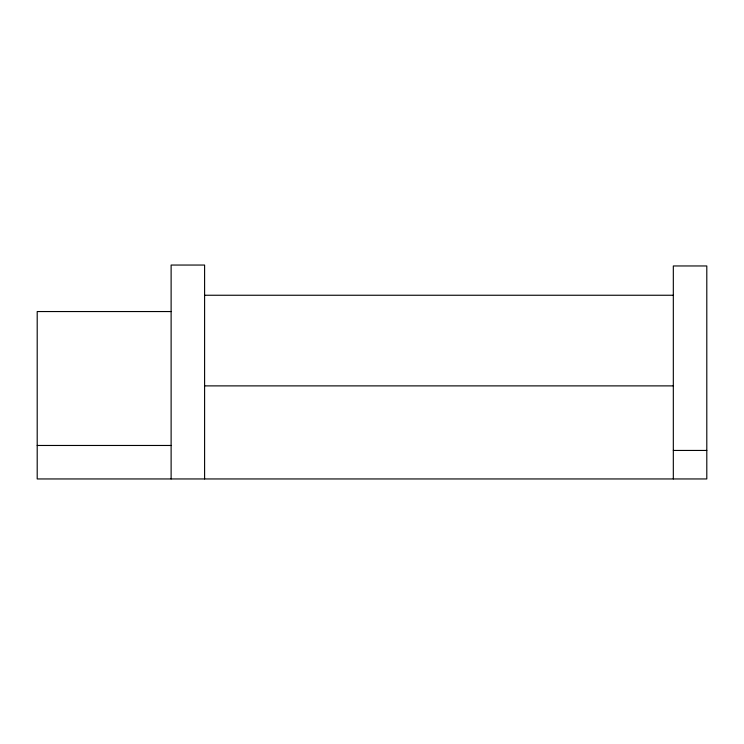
<?xml version="1.0" encoding="UTF-8"?>
<svg xmlns="http://www.w3.org/2000/svg" width="744" height="744" viewBox="0 0 744 744"><rect width="100%" height="100%" fill="white"/><g stroke="black" fill="none" stroke-linecap="round" stroke-linejoin="round"><path stroke-width="1.12" d="M204.6 295.247L673.32 295.247M171.12 311.55L37.2 311.55L37.2 478.95L706.8 478.95L706.8 265.961L673.32 265.961L673.32 478.95M204.6 385.885L673.32 385.885M37.2 445.47L171.12 445.47M673.32 450.446L706.8 450.446M204.6 478.95L204.6 265.05L171.12 265.05L171.12 478.95"/></g></svg>
